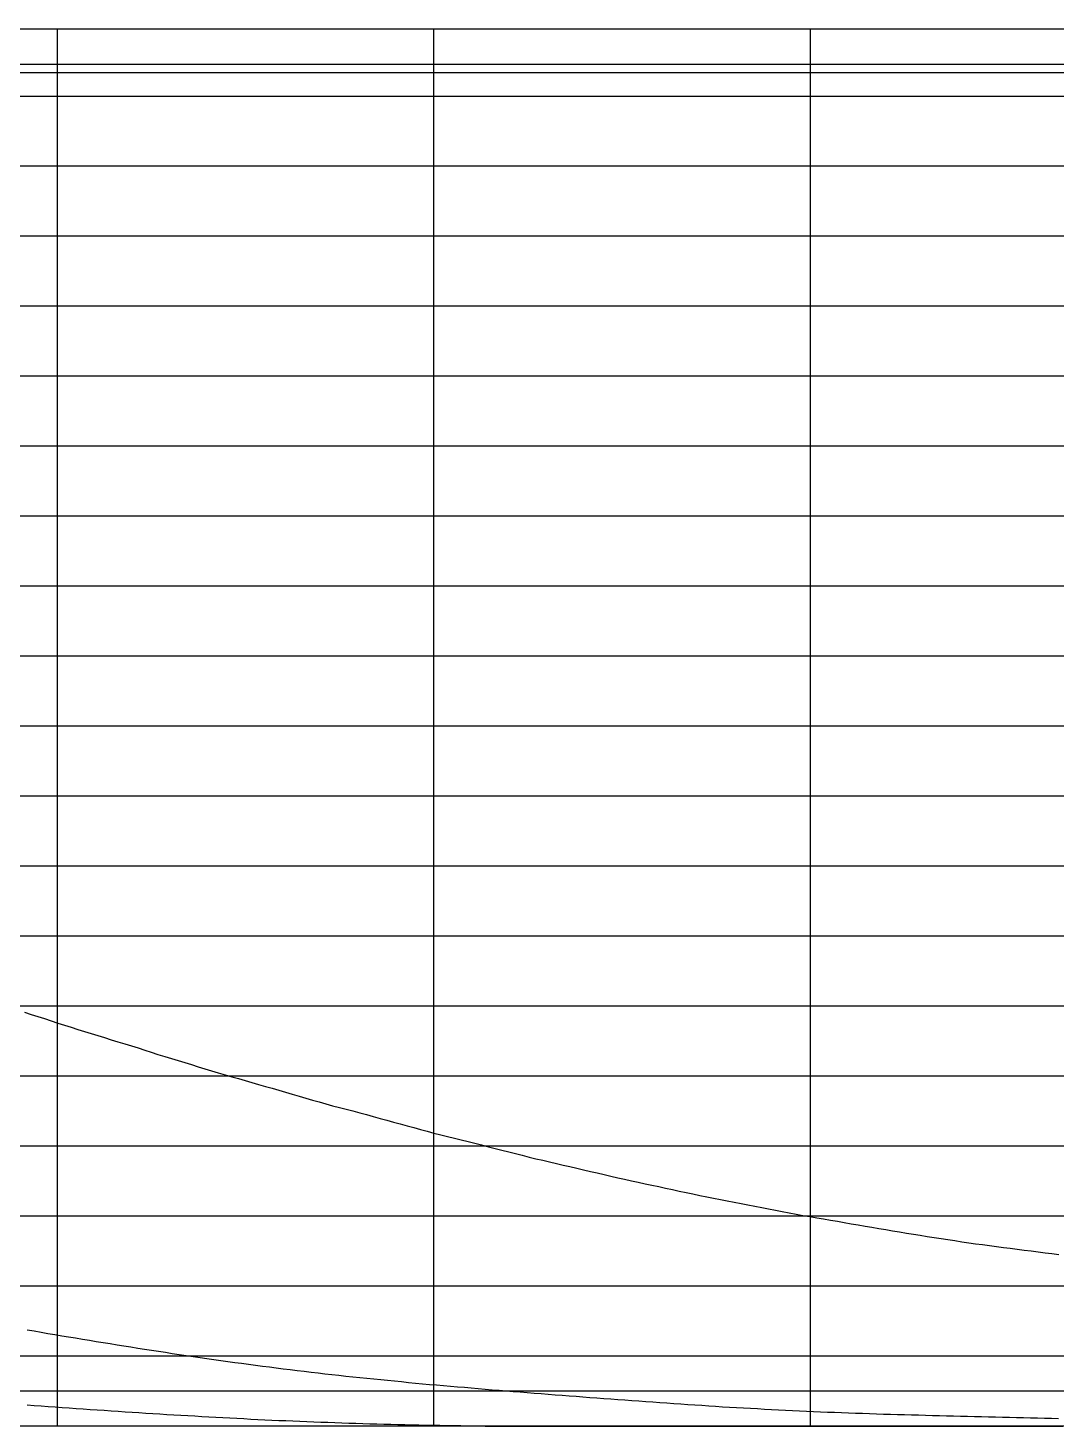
# Model space of a CAD drawing. Header units: millimetres. Extents: x 219888 to 472088, y 91183 to 209983.
# Drawn here: x 293332 to 308017, y 153745 to 173722 of the extents above; entities that cross this region are included whole.
import ezdxf

# ---------------------------------------------------------------- set-up
doc = ezdxf.new("R2010")
doc.units = ezdxf.units.MM
doc.layers.add('Buttocks', color=7, linetype='Continuous')
doc.layers.add('网格线和标注', color=7, linetype='Continuous')

msp = doc.modelspace()

# ---------------------------------------------------------------- linework, layer by layer
at = {"layer": 'Buttocks', "color": 135}
for points in [[(293282.064, 159656.594), (293377.384, 159626.384), (293472.694, 159596.114), (293567.774, 159565.814), (293662.794, 159535.274), (293757.224, 159503.054), (293852.944, 159472.664), (293948.644, 159442.854), (294044.204, 159413.234), (294139.764, 159383.684), (294235.354, 159354.144), (294330.934, 159324.624), (294426.484, 159295.114), (294522.024, 159265.584), (294617.564, 159236.014), (294713.044, 159206.414), (294808.504, 159176.734), (294903.874, 159146.944), (294999.064, 159116.894), (295093.124, 159084.734), (295188.804, 159053.864), (295284.654, 159024.364), (295380.324, 158995.204), (295476.114, 158966.174), (295571.854, 158937.254), (295667.624, 158908.424), (295763.404, 158879.654), (295859.204, 158850.944), (295954.974, 158822.294), (296050.744, 158793.714), (296146.604, 158765.184), (296242.444, 158736.754), (296338.254, 158708.504), (296433.964, 158681.524), (296530.584, 158654.204), (296626.954, 158626.344), (296723.024, 158598.474), (296819.074, 158570.554), (296915.154, 158542.624), (297011.184, 158514.704), (297107.234, 158486.804), (297203.264, 158458.924), (297299.304, 158431.094), (297395.374, 158403.324), (297491.464, 158375.644), (297587.514, 158348.144), (297683.584, 158320.984), (297780.054, 158296.864), (297877.464, 158272.264), (297974.314, 158246.394), (298070.864, 158220.284), (298167.444, 158193.994), (298263.994, 158167.624), (298360.394, 158141.234), (298456.834, 158114.774), (298553.244, 158088.294), (298649.694, 158061.794), (298746.154, 158035.274), (298842.514, 158008.804), (298938.814, 157982.394), (299035.114, 157956.094), (299131.554, 157931.294), (299229.214, 157907.654), (299326.494, 157883.434), (299423.544, 157859.114), (299520.574, 157834.704), (299617.544, 157810.244), (299714.584, 157785.724), (299811.474, 157761.194), (299908.444, 157736.604), (300005.274, 157712.014), (300102.224, 157687.344), (300199.064, 157662.664), (300295.904, 157637.914), (300392.674, 157613.054), (300489.104, 157587.894), (300586.834, 157564.854), (300684.314, 157542.044), (300781.734, 157519.304), (300879.154, 157496.584), (300976.564, 157473.884), (301073.984, 157451.184), (301171.404, 157428.504), (301268.824, 157405.824), (301366.224, 157383.154), (301463.574, 157360.494), (301560.904, 157337.834), (301658.324, 157315.154), (301755.454, 157292.514), (301852.874, 157270.494), (301950.924, 157249.504), (302048.784, 157228.544), (302146.674, 157207.584), (302244.524, 157186.644), (302342.304, 157165.724), (302440.134, 157144.804), (302537.934, 157123.904), (302635.654, 157103.044), (302733.504, 157082.174), (302831.334, 157061.344), (302929.064, 157040.584), (303026.724, 157019.924), (303124.274, 156999.544), (303222.894, 156981.504), (303321.304, 156962.814), (303419.644, 156943.954), (303517.944, 156925.014), (303616.184, 156906.054), (303714.334, 156887.094), (303812.524, 156868.104), (303910.684, 156849.124), (304008.924, 156830.134), (304107.084, 156811.174), (304205.224, 156792.254), (304303.404, 156773.374), (304401.404, 156754.654), (304499.204, 156736.514), (304598.494, 156720.894), (304697.234, 156704.124), (304795.654, 156687.264), (304894.424, 156670.294), (304993.004, 156653.354), (305091.654, 156636.404), (305190.244, 156619.494), (305288.854, 156602.614), (305387.344, 156585.804), (305485.984, 156569.034), (305584.564, 156552.334), (305683.254, 156535.714), (305781.854, 156519.214), (305880.484, 156502.834), (305979.124, 156486.624), (306077.934, 156470.554), (306176.634, 156454.704), (306275.374, 156439.054), (306374.114, 156423.644), (306473.044, 156408.454), (306571.844, 156393.554), (306670.744, 156378.924), (306769.614, 156364.594), (306868.834, 156350.514), (306967.794, 156336.754), (307066.894, 156323.264), (307165.964, 156310.054), (307265.144, 156297.054), (307364.324, 156284.254), (307463.574, 156271.574), (307562.824, 156258.944), (307662.034, 156246.324), (307761.284, 156233.644), (307860.504, 156220.864), (307959.474, 156207.974), (308058.724, 156194.864)], [(308052.124, 153848.774), (307952.254, 153851.104), (307852.294, 153853.434), (307752.244, 153855.784), (307652.274, 153858.154), (307552.344, 153860.524), (307452.194, 153862.914), (307352.334, 153865.314), (307252.494, 153867.724), (307152.484, 153870.154), (307052.504, 153872.594), (306952.384, 153875.044), (306852.454, 153877.514), (306752.594, 153879.984), (306652.364, 153882.474), (306552.764, 153884.974), (306452.574, 153887.494), (306352.614, 153890.034), (306252.624, 153892.594), (306152.744, 153895.174), (306052.504, 153897.794), (305952.854, 153900.424), (305852.584, 153903.134), (305752.624, 153905.884), (305652.534, 153908.744), (305552.514, 153911.754), (305452.384, 153915.014), (305352.514, 153918.474), (305252.684, 153921.944), (305152.884, 153925.354), (305052.814, 153928.814), (304953.064, 153932.374), (304853.164, 153936.084), (304753.134, 153939.974), (304653.164, 153944.034), (304553.254, 153948.294), (304453.544, 153952.734), (304353.744, 153957.384), (304253.694, 153962.244), (304153.884, 153967.244), (304054.014, 153972.384), (303954.104, 153977.634), (303854.414, 153982.974), (303754.194, 153988.424), (303654.574, 153993.924), (303554.574, 153999.524), (303454.554, 154005.174), (303354.484, 154010.894), (303254.474, 154016.634), (303154.864, 154022.904), (303055.284, 154029.574), (302955.584, 154036.314), (302855.914, 154043.094), (302756.264, 154049.894), (302656.494, 154056.714), (302556.584, 154063.564), (302456.924, 154070.404), (302356.954, 154077.284), (302257.114, 154084.174), (302157.444, 154091.084), (302057.374, 154098.064), (301957.564, 154105.174), (301857.794, 154112.544), (301758.284, 154120.024), (301658.624, 154127.514), (301558.904, 154135.034), (301459.354, 154142.554), (301359.594, 154150.104), (301259.864, 154157.664), (301160.144, 154165.244), (301060.344, 154172.854), (300960.714, 154180.484), (300860.974, 154188.164), (300761.054, 154195.904), (300661.454, 154203.674), (300561.584, 154211.504), (300461.974, 154219.354), (300362.084, 154227.264), (300262.644, 154235.204), (300162.934, 154243.264), (300063.224, 154251.424), (299963.544, 154259.674), (299864.014, 154267.984), (299764.444, 154276.364), (299664.604, 154284.794), (299565.004, 154293.234), (299465.464, 154301.694), (299365.834, 154310.174), (299266.004, 154318.684), (299166.374, 154327.174), (299066.564, 154335.714), (298966.924, 154344.824), (298867.734, 154354.434), (298768.334, 154364.204), (298668.664, 154374.054), (298569.394, 154383.904), (298469.664, 154393.824), (298370.324, 154403.724), (298270.714, 154413.674), (298171.194, 154423.624), (298071.564, 154433.614), (297971.804, 154443.654), (297872.244, 154453.774), (297772.814, 154465.014), (297673.774, 154476.644), (297574.564, 154488.334), (297475.304, 154500.084), (297375.984, 154511.874), (297276.624, 154523.714), (297177.244, 154535.624), (297078.044, 154547.594), (296978.854, 154559.654), (296879.324, 154571.904), (296780.024, 154584.334), (296680.934, 154596.974), (296581.464, 154609.934), (296482.504, 154623.084), (296383.454, 154636.424), (296284.234, 154649.994), (296185.434, 154663.764), (296086.204, 154677.814), (295987.384, 154691.984), (295888.674, 154706.264), (295789.534, 154720.694), (295690.854, 154735.114), (295591.674, 154749.654), (295492.784, 154764.184), (295393.664, 154778.794), (295294.904, 154793.374), (295195.504, 154808.094), (295096.624, 154822.824), (294998.034, 154838.394), (294899.324, 154854.394), (294800.844, 154870.354), (294702.144, 154886.334), (294603.474, 154902.314), (294504.914, 154918.264), (294405.864, 154934.304), (294307.094, 154950.284), (294208.484, 154966.244), (294109.734, 154982.214), (294010.734, 154998.234), (293911.574, 155014.274), (293813.204, 155030.564), (293714.704, 155047.544), (293616.374, 155064.654), (293517.874, 155081.844), (293419.684, 155099.024), (293321.034, 155116.294)], [(293321.574, 154047.694), (293421.234, 154040.174), (293520.864, 154032.654), (293620.574, 154025.144), (293720.144, 154017.664), (293819.674, 154010.254), (293919.494, 154003.214), (294019.264, 153996.554), (294119.244, 153989.874), (294218.974, 153983.214), (294319.004, 153976.544), (294418.794, 153969.894), (294518.584, 153963.254), (294618.334, 153956.624), (294718.094, 153950.004), (294817.774, 153943.414), (294917.624, 153936.834), (295017.434, 153930.294), (295117.014, 153923.844), (295216.764, 153917.514), (295316.464, 153911.414), (295416.384, 153905.554), (295516.324, 153899.824), (295616.264, 153894.174), (295716.014, 153888.574), (295816.034, 153882.994), (295916.034, 153877.454), (296015.674, 153871.964), (296115.514, 153866.494), (296215.594, 153861.054), (296315.264, 153855.674), (296415.084, 153850.364), (296514.774, 153845.144), (296614.944, 153840.044), (296714.764, 153835.124), (296814.634, 153830.394), (296914.594, 153825.884), (297014.524, 153821.574), (297114.524, 153817.444), (297214.434, 153813.444), (297314.304, 153809.524), (297414.144, 153805.674), (297514.124, 153801.824), (297614.034, 153797.944), (297713.684, 153794.044), (297813.914, 153790.264), (297913.884, 153786.774), (298013.934, 153783.594), (298113.844, 153780.694), (298213.914, 153777.964), (298314.014, 153775.374), (298413.864, 153772.864), (298513.804, 153770.434), (298613.884, 153768.044), (298713.734, 153765.704), (298813.684, 153763.414), (298913.634, 153761.164), (299013.194, 153758.984), (299113.404, 153757.174), (299213.524, 153755.534), (299313.554, 153753.884), (299413.694, 153752.224), (299513.684, 153750.574), (299613.734, 153748.914), (299713.794, 153747.264), (299813.704, 153745.614), (299864.284, 153744.774), (299913.294, 153744.774), (300013.464, 153744.774), (300113.504, 153744.774), (300213.584, 153744.774), (300313.534, 153744.774), (300413.764, 153744.774), (300513.624, 153744.774), (300613.684, 153744.774), (300713.724, 153744.774), (300813.924, 153744.774), (300913.764, 153744.774), (301013.784, 153744.774), (301113.824, 153744.774), (301213.784, 153744.774), (301313.844, 153744.774), (301413.844, 153744.774), (301513.914, 153744.774), (301613.874, 153744.774), (301713.844, 153744.774), (301813.864, 153744.774), (301913.904, 153744.774), (302013.884, 153744.774), (302113.864, 153744.774), (302213.924, 153744.774), (302313.914, 153744.774), (302413.924, 153744.774), (302513.834, 153744.774), (302613.854, 153744.774), (302713.834, 153744.774), (302813.954, 153744.774), (302913.934, 153744.774), (303013.934, 153744.774), (303113.924, 153744.774), (303213.934, 153744.774), (303313.934, 153744.774), (303413.954, 153744.774), (303514.014, 153744.774), (303613.954, 153744.774), (303714.114, 153744.774), (303814.054, 153744.774), (303914.064, 153744.774), (304014.064, 153744.774), (304114.124, 153744.774), (304214.114, 153744.774), (304314.144, 153744.774), (304414.034, 153744.774), (304514.114, 153744.774), (304614.034, 153744.774), (304714.074, 153744.774), (304814.074, 153744.774), (304914.144, 153744.774), (305014.174, 153744.774), (305114.184, 153744.774), (305214.294, 153744.774), (305314.204, 153744.774), (305414.144, 153744.774), (305514.164, 153744.774), (305614.074, 153744.774), (305714.254, 153744.774), (305814.254, 153744.774), (305914.224, 153744.774), (306014.274, 153744.774), (306114.234, 153744.774), (306214.254, 153744.774), (306314.154, 153744.774), (306414.174, 153744.774), (306514.234, 153744.774), (306614.284, 153744.774), (306714.324, 153744.774), (306814.284, 153744.774), (306914.184, 153744.774), (307014.254, 153744.774), (307114.364, 153744.774), (307214.274, 153744.774), (307314.454, 153744.774), (307414.304, 153744.774), (307514.274, 153744.774), (307614.374, 153744.774), (307714.334, 153744.774), (307814.424, 153744.774), (307914.434, 153744.774), (308014.394, 153744.774), (308114.354, 153744.774)], [(308091.684, 153744.774), (307991.564, 153744.774), (307891.564, 153744.774), (307791.174, 153744.774), (307691.344, 153744.774), (307591.154, 153744.774), (307491.054, 153744.774), (307390.754, 153744.774), (307290.824, 153744.774), (307190.864, 153744.774), (307091.094, 153744.774), (306990.874, 153744.774), (306891.314, 153744.774), (306791.064, 153744.774), (306691.024, 153744.774), (306590.974, 153744.774), (306490.914, 153744.774), (306390.804, 153744.774), (306291.084, 153744.774), (306190.684, 153744.774), (306090.764, 153744.774), (305990.754, 153744.774), (305890.514, 153744.774), (305790.544, 153744.774), (305690.474, 153744.774), (305590.394, 153744.774), (305490.584, 153744.774), (305390.394, 153744.774), (305290.284, 153744.774), (305190.184, 153744.774), (305090.084, 153744.774), (304990.014, 153744.774), (304890.154, 153744.774), (304789.814, 153744.774), (304689.994, 153744.774), (304589.864, 153744.774), (304489.834, 153744.774), (304389.884, 153744.774), (304289.784, 153744.774), (304189.794, 153744.774), (304089.834, 153744.774), (303989.594, 153744.774), (303889.524, 153744.774), (303789.294, 153744.774), (303689.254, 153744.774), (303589.124, 153744.774), (303489.494, 153744.774), (303389.404, 153744.774), (303289.244, 153744.774), (303189.114, 153744.774), (303089.244, 153744.774), (302989.104, 153744.774), (302889.024, 153744.774), (302789.104, 153744.774), (302688.784, 153744.774), (302588.924, 153744.774), (302488.894, 153744.774), (302388.924, 153744.774), (302288.754, 153744.774), (302188.574, 153744.774), (302088.654, 153744.774), (301988.634, 153744.774), (301888.644, 153744.774), (301788.384, 153744.774), (301688.364, 153744.774), (301588.324, 153744.774), (301488.334, 153744.774), (301388.304, 153744.774), (301288.294, 153744.774), (301188.054, 153744.774), (301088.204, 153744.774), (300988.064, 153744.774), (300887.974, 153744.774), (300787.844, 153744.774), (300688.074, 153744.774), (300588.004, 153744.774), (300487.854, 153744.774), (300387.764, 153744.774), (300287.764, 153744.774), (300187.824, 153744.774), (300087.524, 153744.774), (299987.604, 153744.774), (299887.454, 153744.774), (299787.474, 153744.774), (299687.554, 153744.774), (299587.344, 153744.774), (299487.304, 153744.774), (299387.344, 153744.774), (299287.174, 153744.774), (299187.014, 153744.774), (299086.984, 153744.774), (298986.974, 153744.774), (298886.984, 153744.774), (298786.834, 153744.774), (298686.844, 153744.774), (298586.734, 153744.774), (298486.914, 153744.774), (298386.794, 153744.774), (298286.714, 153744.774), (298186.644, 153744.774), (298086.534, 153744.774), (297986.484, 153744.774), (297886.264, 153744.774), (297786.444, 153744.774), (297686.534, 153744.774), (297586.044, 153744.774), (297486.414, 153744.774), (297386.084, 153744.774), (297286.264, 153744.774), (297186.334, 153744.774), (297085.924, 153744.774), (296985.924, 153744.774), (296885.994, 153744.774), (296785.874, 153744.774), (296685.794, 153744.774), (296585.754, 153744.774), (296485.704, 153744.774), (296385.624, 153744.774), (296285.564, 153744.774), (296185.454, 153744.774), (296085.414, 153744.774), (295985.464, 153744.774), (295885.604, 153744.774), (295785.404, 153744.774), (295685.234, 153744.774), (295585.314, 153744.774), (295485.154, 153744.774), (295385.114, 153744.774), (295284.964, 153744.774), (295185.194, 153744.774), (295084.954, 153744.774), (294984.974, 153744.774), (294884.944, 153744.774), (294784.884, 153744.774), (294684.704, 153744.774), (294584.534, 153744.774), (294484.594, 153744.774), (294384.804, 153744.774), (294284.664, 153744.774), (294184.694, 153744.774), (294084.604, 153744.774), (293984.404, 153744.774), (293884.454, 153744.774), (293784.404, 153744.774), (293684.374, 153744.774), (293583.994, 153744.774), (293483.934, 153744.774), (293384.124, 153744.774), (293284.004, 153744.774)], [(308100.174, 153744.774), (308000.404, 153744.774), (307900.474, 153744.774), (307800.094, 153744.774), (307700.124, 153744.774), (307600.154, 153744.774), (307499.934, 153744.774), (307399.854, 153744.774), (307299.944, 153744.774), (307199.744, 153744.774), (307099.824, 153744.774), (306999.784, 153744.774), (306899.774, 153744.774), (306799.364, 153744.774), (306699.694, 153744.774), (306599.384, 153744.774), (306499.374, 153744.774), (306399.244, 153744.774), (306299.094, 153744.774), (306199.084, 153744.774), (306099.014, 153744.774), (305999.074, 153744.774), (305898.944, 153744.774), (305798.834, 153744.774), (305698.904, 153744.774), (305598.704, 153744.774), (305498.914, 153744.774), (305398.734, 153744.774), (305298.414, 153744.774), (305198.664, 153744.774), (305098.364, 153744.774), (304998.334, 153744.774), (304898.374, 153744.774), (304798.264, 153744.774), (304698.164, 153744.774), (304598.104, 153744.774), (304498.054, 153744.774), (304397.954, 153744.774), (304297.964, 153744.774), (304197.914, 153744.774), (304097.764, 153744.774), (303997.574, 153744.774), (303897.714, 153744.774), (303797.624, 153744.774), (303697.454, 153744.774), (303597.074, 153744.774), (303497.284, 153744.774), (303397.384, 153744.774), (303297.164, 153744.774), (303197.034, 153744.774), (303097.244, 153744.774), (302996.874, 153744.774), (302897.054, 153744.774), (302796.844, 153744.774), (302697.044, 153744.774), (302596.724, 153744.774), (302496.814, 153744.774), (302396.674, 153744.774), (302296.474, 153744.774), (302196.294, 153744.774), (302096.574, 153744.774), (301996.414, 153744.774), (301896.304, 153744.774), (301796.254, 153744.774), (301696.224, 153744.774), (301595.944, 153744.774), (301496.104, 153744.774), (301396.254, 153744.774), (301295.874, 153744.774), (301195.804, 153744.774), (301095.684, 153744.774), (300995.804, 153744.774), (300895.444, 153744.774), (300795.154, 153744.774), (300695.494, 153744.774), (300595.514, 153744.774), (300495.654, 153744.774), (300395.404, 153744.774), (300295.474, 153744.774), (300195.184, 153744.774), (300095.314, 153744.774), (299995.164, 153744.774), (299894.904, 153744.774), (299794.914, 153744.774), (299694.794, 153744.774), (299594.744, 153744.774), (299494.224, 153744.774), (299394.284, 153744.774), (299294.854, 153744.774), (299194.444, 153744.774), (299094.334, 153744.774), (298994.494, 153744.774), (298894.284, 153744.774), (298794.054, 153744.774), (298694.774, 153744.774), (298594.434, 153744.774), (298494.064, 153744.774), (298394.264, 153744.774), (298294.404, 153744.774), (298193.834, 153744.774), (298093.044, 153744.774), (297993.404, 153744.774), (297893.784, 153744.774), (297793.264, 153744.774), (297693.414, 153744.774), (297593.624, 153744.774), (297493.254, 153744.774), (297392.794, 153744.774), (297293.684, 153744.774), (297193.254, 153744.774), (297092.874, 153744.774), (296993.164, 153744.774), (296893.264, 153744.774), (296792.734, 153744.774), (296692.084, 153744.774), (296592.794, 153744.774), (296492.754, 153744.774), (296392.414, 153744.774), (296292.414, 153744.774), (296192.914, 153744.774), (296092.384, 153744.774), (295992.294, 153744.774), (295892.614, 153744.774), (295792.394, 153744.774), (295692.004, 153744.774), (295592.574, 153744.774), (295492.394, 153744.774), (295391.614, 153744.774), (295291.164, 153744.774), (295191.994, 153744.774), (295091.544, 153744.774), (294991.374, 153744.774), (294891.634, 153744.774), (294791.874, 153744.774), (294691.084, 153744.774), (294591.314, 153744.774), (294491.664, 153744.774), (294391.484, 153744.774), (294291.104, 153744.774), (294191.364, 153744.774), (294091.394, 153744.774), (293990.584, 153744.774), (293890.384, 153744.774), (293791.474, 153744.774), (293690.874, 153744.774), (293590.594, 153744.774), (293491.004, 153744.774), (293390.974, 153744.774), (293289.984, 153744.774)], [(308099.584, 153744.774), (307999.584, 153744.774), (307899.614, 153744.774), (307799.494, 153744.774), (307699.804, 153744.774), (307599.484, 153744.774), (307499.494, 153744.774), (307399.514, 153744.774), (307299.544, 153744.774), (307199.554, 153744.774), (307099.424, 153744.774), (306999.504, 153744.774), (306899.464, 153744.774), (306799.264, 153744.774), (306699.634, 153744.774), (306599.514, 153744.774), (306499.244, 153744.774), (306399.264, 153744.774), (306299.464, 153744.774), (306199.374, 153744.774), (306099.394, 153744.774), (305999.424, 153744.774), (305899.424, 153744.774), (305799.374, 153744.774), (305699.474, 153744.774), (305599.224, 153744.774), (305499.204, 153744.774), (305399.224, 153744.774), (305299.264, 153744.774), (305199.294, 153744.774), (305099.194, 153744.774), (304999.114, 153744.774), (304899.184, 153744.774), (304799.124, 153744.774), (304699.234, 153744.774), (304598.994, 153744.774), (304499.304, 153744.774), (304399.094, 153744.774), (304298.864, 153744.774), (304199.064, 153744.774), (304099.124, 153744.774), (303998.924, 153744.774), (303898.964, 153744.774), (303799.074, 153744.774), (303698.924, 153744.774), (303599.014, 153744.774), (303498.824, 153744.774), (303398.894, 153744.774), (303298.784, 153744.774), (303198.844, 153744.774), (303099.204, 153744.774), (302998.984, 153744.774), (302898.854, 153744.774), (302798.974, 153744.774), (302698.774, 153744.774), (302598.654, 153744.774), (302498.634, 153744.774), (302398.704, 153744.774), (302298.694, 153744.774), (302198.574, 153744.774), (302098.904, 153744.774), (301998.634, 153744.774), (301898.814, 153744.774), (301798.584, 153744.774), (301698.564, 153744.774), (301598.654, 153744.774), (301498.334, 153744.774), (301398.434, 153744.774), (301298.674, 153744.774), (301198.824, 153744.774), (301098.694, 153744.774), (300998.514, 153744.774), (300898.474, 153744.774), (300798.394, 153744.774), (300698.514, 153744.774), (300598.794, 153744.774), (300498.824, 153744.774), (300398.514, 153744.774), (300298.604, 153744.774), (300198.614, 153744.774), (300098.444, 153744.774), (299998.064, 153744.774), (299898.364, 153744.774), (299798.374, 153744.774), (299698.334, 153744.774), (299598.324, 153744.774), (299498.384, 153744.774), (299398.454, 153744.774), (299298.464, 153744.774), (299198.284, 153744.774), (299097.944, 153744.774), (298998.224, 153744.774), (298897.884, 153744.774), (298798.274, 153744.774), (298698.404, 153744.774), (298598.244, 153744.774), (298498.104, 153744.774), (298397.944, 153744.774), (298297.884, 153744.774), (298197.814, 153744.774), (298098.104, 153744.774), (297998.384, 153744.774), (297898.574, 153744.774), (297798.184, 153744.774), (297698.114, 153744.774), (297597.834, 153744.774), (297497.804, 153744.774), (297397.884, 153744.774), (297298.064, 153744.774), (297198.264, 153744.774), (297098.044, 153744.774), (296998.374, 153744.774), (296898.284, 153744.774), (296797.784, 153744.774), (296697.774, 153744.774), (296597.574, 153744.774), (296497.624, 153744.774), (296397.684, 153744.774), (296297.834, 153744.774), (296197.994, 153744.774), (296098.224, 153744.774), (295997.794, 153744.774), (295897.684, 153744.774), (295797.264, 153744.774), (295697.434, 153744.774), (295596.894, 153744.774), (295497.434, 153744.774), (295398.364, 153744.774), (295297.974, 153744.774), (295197.624, 153744.774), (295097.454, 153744.774), (294997.444, 153744.774), (294896.934, 153744.774), (294797.324, 153744.774), (294697.844, 153744.774), (294597.804, 153744.774), (294497.734, 153744.774), (294397.704, 153744.774), (294297.714, 153744.774), (294197.404, 153744.774), (294096.954, 153744.774), (293997.144, 153744.774), (293897.414, 153744.774), (293797.384, 153744.774), (293697.634, 153744.774), (293597.674, 153744.774), (293497.534, 153744.774), (293397.214, 153744.774), (293297.114, 153744.774)], [(308106.754, 153744.774), (308006.644, 153744.774), (307906.624, 153744.774), (307806.624, 153744.774), (307706.684, 153744.774), (307606.804, 153744.774), (307506.674, 153744.774), (307406.574, 153744.774), (307306.584, 153744.774), (307206.434, 153744.774), (307106.474, 153744.774), (307006.484, 153744.774), (306906.474, 153744.774), (306806.274, 153744.774), (306706.424, 153744.774), (306606.284, 153744.774), (306506.384, 153744.774), (306406.294, 153744.774), (306306.274, 153744.774), (306206.194, 153744.774), (306106.194, 153744.774), (306006.114, 153744.774), (305906.164, 153744.774), (305806.084, 153744.774), (305705.984, 153744.774), (305605.704, 153744.774), (305506.134, 153744.774), (305405.964, 153744.774), (305306.004, 153744.774), (305205.824, 153744.774), (305105.804, 153744.774), (305005.634, 153744.774), (304905.744, 153744.774), (304805.784, 153744.774), (304705.664, 153744.774), (304605.474, 153744.774), (304505.544, 153744.774), (304405.374, 153744.774), (304305.334, 153744.774), (304205.554, 153744.774), (304105.484, 153744.774), (304005.354, 153744.774), (303905.234, 153744.774), (303805.494, 153744.774), (303705.274, 153744.774), (303605.154, 153744.774), (303505.064, 153744.774), (303405.184, 153744.774), (303305.174, 153744.774), (303204.894, 153744.774), (303105.124, 153744.774), (303004.924, 153744.774), (302905.104, 153744.774), (302804.854, 153744.774), (302704.794, 153744.774), (302604.794, 153744.774), (302504.794, 153744.774), (302404.904, 153744.774), (302304.664, 153744.774), (302205.054, 153744.774), (302104.644, 153744.774), (302004.314, 153744.774), (301904.604, 153744.774), (301804.444, 153744.774), (301704.504, 153744.774), (301604.724, 153744.774), (301504.164, 153744.774), (301404.454, 153744.774), (301304.374, 153744.774), (301204.144, 153744.774), (301104.434, 153744.774), (301004.424, 153744.774), (300904.284, 153744.774), (300804.114, 153744.774), (300704.584, 153744.774), (300604.304, 153744.774), (300503.994, 153744.774), (300404.414, 153744.774), (300304.084, 153744.774), (300203.894, 153744.774), (300104.114, 153744.774), (300004.124, 153744.774), (299903.704, 153744.774), (299803.874, 153744.774), (299704.154, 153744.774), (299603.814, 153744.774), (299503.824, 153744.774), (299403.734, 153744.774), (299303.634, 153744.774), (299203.454, 153744.774), (299103.594, 153744.774), (299003.594, 153744.774), (298903.624, 153744.774), (298803.434, 153744.774), (298703.544, 153744.774), (298603.444, 153744.774), (298503.474, 153744.774), (298403.234, 153744.774), (298303.464, 153744.774), (298203.344, 153744.774), (298103.484, 153744.774), (298003.604, 153744.774), (297903.304, 153744.774), (297803.074, 153744.774), (297703.234, 153744.774), (297602.844, 153744.774), (297503.074, 153744.774), (297403.144, 153744.774), (297302.944, 153744.774), (297203.104, 153744.774), (297103.134, 153744.774), (297002.714, 153744.774), (296902.814, 153744.774), (296802.964, 153744.774), (296702.904, 153744.774), (296602.904, 153744.774), (296502.724, 153744.774), (296402.814, 153744.774), (296302.784, 153744.774), (296202.754, 153744.774), (296102.764, 153744.774), (296002.604, 153744.774), (295902.554, 153744.774), (295802.454, 153744.774), (295702.464, 153744.774), (295602.554, 153744.774), (295502.334, 153744.774), (295402.244, 153744.774), (295302.404, 153744.774), (295202.244, 153744.774), (295102.134, 153744.774), (295001.714, 153744.774), (294901.774, 153744.774), (294801.774, 153744.774), (294701.984, 153744.774), (294601.934, 153744.774), (294502.064, 153744.774), (294401.894, 153744.774), (294302.324, 153744.774), (294201.804, 153744.774), (294101.964, 153744.774), (294002.014, 153744.774), (293901.834, 153744.774), (293801.574, 153744.774), (293701.844, 153744.774), (293601.714, 153744.774), (293501.694, 153744.774), (293401.544, 153744.774), (293301.824, 153744.774)], [(308025.164, 153744.774), (307924.864, 153744.774), (307825.054, 153744.774), (307725.134, 153744.774), (307625.124, 153744.774), (307525.054, 153744.774), (307425.054, 153744.774), (307324.934, 153744.774), (307225.184, 153744.774), (307124.924, 153744.774), (307024.844, 153744.774), (306925.034, 153744.774), (306824.874, 153744.774), (306724.844, 153744.774), (306625.044, 153744.774), (306524.704, 153744.774), (306424.904, 153744.774), (306324.844, 153744.774), (306224.844, 153744.774), (306124.754, 153744.774), (306024.694, 153744.774), (305924.684, 153744.774), (305824.894, 153744.774), (305724.844, 153744.774), (305624.794, 153744.774), (305524.714, 153744.774), (305424.764, 153744.774), (305324.604, 153744.774), (305224.634, 153744.774), (305124.424, 153744.774), (305024.634, 153744.774), (304924.414, 153744.774), (304824.694, 153744.774), (304724.414, 153744.774), (304624.464, 153744.774), (304524.654, 153744.774), (304424.424, 153744.774), (304324.554, 153744.774), (304224.554, 153744.774), (304124.404, 153744.774), (304024.494, 153744.774), (303924.434, 153744.774), (303824.404, 153744.774), (303724.394, 153744.774), (303624.224, 153744.774), (303524.494, 153744.774), (303424.304, 153744.774), (303324.384, 153744.774), (303224.214, 153744.774), (303124.324, 153744.774), (303024.114, 153744.774), (302924.114, 153744.774), (302824.184, 153744.774), (302724.234, 153744.774), (302624.114, 153744.774), (302524.114, 153744.774), (302424.304, 153744.774), (302324.004, 153744.774), (302224.164, 153744.774), (302124.044, 153744.774), (302024.254, 153744.774), (301924.234, 153744.774), (301824.084, 153744.774), (301724.154, 153744.774), (301624.164, 153744.774), (301524.234, 153744.774), (301424.074, 153744.774), (301324.064, 153744.774), (301223.884, 153744.774), (301123.904, 153744.774), (301023.894, 153744.774), (300923.804, 153744.774), (300823.854, 153744.774), (300723.914, 153744.774), (300623.724, 153744.774), (300523.774, 153744.774), (300423.584, 153744.774), (300323.604, 153744.774), (300223.354, 153744.774), (300123.424, 153744.774), (300023.214, 153744.774), (299923.414, 153744.774), (299823.394, 153744.774), (299723.544, 153744.774), (299623.374, 153744.774), (299523.414, 153744.774), (299423.534, 153744.774), (299323.424, 153744.774), (299223.504, 153744.774), (299123.684, 153744.774), (299023.484, 153744.774), (298923.564, 153744.774), (298823.694, 153744.774), (298723.434, 153744.774), (298623.554, 153744.774), (298523.594, 153744.774), (298423.474, 153744.774), (298323.494, 153744.774), (298223.424, 153744.774), (298123.464, 153744.774), (298023.524, 153744.774), (297923.374, 153744.774), (297823.384, 153744.774), (297723.464, 153744.774), (297623.574, 153744.774), (297523.214, 153744.774), (297423.094, 153744.774), (297323.394, 153744.774), (297223.334, 153744.774), (297123.454, 153744.774), (297023.304, 153744.774), (296923.254, 153744.774), (296823.344, 153744.774), (296723.194, 153744.774), (296623.144, 153744.774), (296523.174, 153744.774), (296423.274, 153744.774), (296323.054, 153744.774), (296223.304, 153744.774), (296123.354, 153744.774), (296022.984, 153744.774), (295923.054, 153744.774), (295823.154, 153744.774), (295723.264, 153744.774), (295623.034, 153744.774), (295522.834, 153744.774), (295423.174, 153744.774), (295323.054, 153744.774), (295223.024, 153744.774), (295122.864, 153744.774), (295023.174, 153744.774), (294922.984, 153744.774), (294823.034, 153744.774), (294723.084, 153744.774), (294623.024, 153744.774), (294522.814, 153744.774), (294422.874, 153744.774), (294322.874, 153744.774), (294222.694, 153744.774), (294122.584, 153744.774), (294022.964, 153744.774), (293922.804, 153744.774), (293822.754, 153744.774), (293722.684, 153744.774), (293622.804, 153744.774), (293522.734, 153744.774), (293422.674, 153744.774), (293322.814, 153744.774)], [(308039.784, 153744.774), (307939.834, 153744.774), (307839.684, 153744.774), (307739.704, 153744.774), (307639.744, 153744.774), (307539.624, 153744.774), (307439.384, 153744.774), (307339.294, 153744.774), (307239.264, 153744.774), (307139.474, 153744.774), (307039.144, 153744.774), (306939.344, 153744.774), (306839.254, 153744.774), (306738.884, 153744.774), (306639.134, 153744.774), (306538.794, 153744.774), (306438.984, 153744.774), (306338.934, 153744.774), (306238.554, 153744.774), (306138.814, 153744.774), (306038.574, 153744.774), (305938.624, 153744.774), (305838.534, 153744.774), (305738.484, 153744.774), (305638.244, 153744.774), (305538.234, 153744.774), (305438.284, 153744.774), (305338.194, 153744.774), (305238.064, 153744.774), (305138.194, 153744.774), (305038.034, 153744.774), (304938.224, 153744.774), (304837.974, 153744.774), (304737.714, 153744.774), (304637.874, 153744.774), (304537.704, 153744.774), (304437.704, 153744.774), (304337.524, 153744.774), (304237.504, 153744.774), (304137.394, 153744.774), (304037.354, 153744.774), (303937.374, 153744.774), (303837.474, 153744.774), (303737.274, 153744.774), (303637.384, 153744.774), (303537.134, 153744.774), (303437.084, 153744.774), (303336.904, 153744.774), (303237.064, 153744.774), (303137.084, 153744.774), (303036.834, 153744.774), (302936.994, 153744.774), (302836.464, 153744.774), (302736.624, 153744.774), (302636.674, 153744.774), (302536.634, 153744.774), (302436.574, 153744.774), (302336.454, 153744.774), (302236.324, 153744.774), (302136.214, 153744.774), (302036.194, 153744.774), (301935.954, 153744.774), (301836.174, 153744.774), (301736.224, 153744.774), (301636.314, 153744.774), (301536.124, 153744.774), (301435.944, 153744.774), (301335.824, 153744.774), (301235.834, 153744.774), (301135.834, 153744.774), (301035.854, 153744.774), (300935.854, 153744.774), (300835.494, 153744.774), (300735.534, 153744.774), (300635.494, 153744.774), (300535.704, 153744.774), (300435.674, 153744.774), (300335.494, 153744.774), (300235.384, 153744.774), (300135.244, 153744.774), (300035.034, 153744.774), (299934.774, 153744.774), (299835.064, 153744.774), (299734.984, 153744.774), (299635.004, 153744.774), (299534.784, 153744.774), (299434.654, 153744.774), (299334.784, 153744.774), (299235.034, 153744.774), (299134.654, 153744.774), (299034.394, 153744.774), (298934.374, 153744.774), (298834.084, 153744.774), (298733.824, 153744.774), (298633.904, 153744.774), (298534.294, 153744.774), (298434.374, 153744.774), (298334.144, 153744.774), (298234.014, 153744.774), (298133.764, 153744.774), (298033.534, 153744.774), (297933.714, 153744.774), (297833.924, 153744.774), (297733.994, 153744.774), (297633.874, 153744.774), (297533.424, 153744.774), (297433.194, 153744.774), (297333.554, 153744.774), (297233.854, 153744.774), (297133.714, 153744.774), (297033.584, 153744.774), (296933.074, 153744.774), (296833.244, 153744.774), (296733.124, 153744.774), (296632.844, 153744.774), (296533.354, 153744.774), (296433.044, 153744.774), (296332.894, 153744.774), (296232.544, 153744.774), (296132.644, 153744.774), (296033.324, 153744.774), (295933.114, 153744.774), (295832.954, 153744.774), (295732.654, 153744.774), (295632.114, 153744.774), (295531.934, 153744.774), (295431.614, 153744.774), (295332.184, 153744.774), (295232.374, 153744.774), (295132.414, 153744.774), (295032.104, 153744.774), (294931.774, 153744.774), (294831.674, 153744.774), (294732.374, 153744.774), (294631.874, 153744.774), (294532.214, 153744.774), (294431.884, 153744.774), (294331.594, 153744.774), (294231.134, 153744.774), (294131.454, 153744.774), (294031.584, 153744.774), (293932.134, 153744.774), (293831.584, 153744.774), (293731.094, 153744.774), (293631.004, 153744.774), (293530.984, 153744.774), (293431.124, 153744.774), (293331.174, 153744.774)]]:
    msp.add_lwpolyline(points, dxfattribs=at)
at = {"layer": '网格线和标注', "color": 0}
for p, q in [((236017.754, 173709.61), (321353.505, 173709.61)), ((321353.505, 154244.774), (236017.754, 154244.774))]:
    msp.add_line(p, q, dxfattribs=at)
at = {"layer": '网格线和标注'}
for p, q in [((293747.194, 173709.61), (293747.194, 153744.774)), ((299126.444, 173709.61), (299126.444, 153744.774)), ((304505.694, 173709.61), (304505.694, 153744.774)), ((321353.505, 172744.774), (236017.754, 172744.774)), ((321353.505, 171744.774), (236017.754, 171744.774)), ((321353.505, 170744.774), (236017.754, 170744.774)), ((321353.505, 169744.774), (236017.754, 169744.774)), ((321353.505, 168744.774), (236017.754, 168744.774)), ((321353.505, 167744.774), (236017.754, 167744.774)), ((321353.505, 166744.774), (236017.754, 166744.774)), ((321353.505, 165744.774), (236017.754, 165744.774)), ((321353.505, 164744.774), (236017.754, 164744.774)), ((321353.505, 163744.774), (236017.754, 163744.774)), ((321353.505, 162744.774), (236017.754, 162744.774)), ((321353.505, 161744.774), (236017.754, 161744.774)), ((321353.505, 160744.774), (236017.754, 160744.774)), ((321353.505, 159744.774), (236017.754, 159744.774)), ((321353.505, 158744.774), (236017.754, 158744.774)), ((321353.505, 157744.774), (236017.754, 157744.774)), ((321353.505, 156744.774), (236017.754, 156744.774)), ((321353.505, 155744.774), (236017.754, 155744.774)), ((321353.505, 154744.774), (236017.754, 154744.774))]:
    msp.add_line(p, q, dxfattribs=at)
at = {"layer": '网格线和标注', "color": 1}
msp.add_line((321353.505, 153744.774), (236017.754, 153744.774), dxfattribs=at)
at = {"layer": '网格线和标注'}
msp.add_open_spline([(236014.401, 173603.821), (236442.086, 173591.665), (236869.78, 173579.509), (238152.899, 173543.34), (239008.358, 173519.628), (240372.764, 173483.729), (240881.65, 173470.779), (241899.42, 173445.571), (242408.307, 173433.311), (243509.14, 173407.329), (244101.086, 173393.694), (245103.735, 173370.91), (245514.442, 173361.663), (246335.851, 173343.262), (246746.554, 173334.111), (247437.211, 173318.757), (247717.166, 173312.544), (248557.027, 173293.907), (249116.961, 173281.481), (249927.9, 173264.064), (250178.875, 173258.754), (250651.532, 173248.974), (250873.214, 173244.482), (251316.577, 173235.703), (251538.26, 173231.414), (252203.313, 173218.836), (252646.687, 173210.838), (253976.822, 173187.932), (254863.597, 173174.112), (256075.781, 173156.937), (256401.181, 173152.491), (257051.994, 173143.951), (257377.405, 173139.86), (258353.652, 173128.176), (259004.501, 173121.175), (259993.383, 173111.969), (260331.405, 173109.075), (260963.482, 173104.18), (261257.537, 173102.111), (261845.65, 173098.417), (262139.704, 173096.788), (263021.86, 173092.477), (263609.953, 173090.369), (264695.677, 173087.492), (265193.311, 173086.567), (266107.199, 173085.35), (266523.456, 173084.979), (267355.956, 173084.452), (267772.203, 173084.299), (269020.933, 173084.069), (269853.406, 173084.223), (271195.786, 173084.541), (271705.7, 173084.679), (273235.429, 173084.956), (274255.254, 173084.96), (276013.974, 173084.879), (276752.868, 173084.818), (278969.556, 173084.703), (280447.347, 173084.731), (282775.935, 173084.772), (283626.736, 173084.783), (285328.338, 173084.787), (286179.139, 173084.784), (288731.544, 173084.772), (290433.148, 173084.77), (293836.355, 173084.774), (295537.958, 173084.775), (298941.165, 173084.774), (300642.768, 173084.774), (305916.124, 173084.774), (309487.876, 173084.774), (315824.254, 173084.774), (318588.879, 173084.774), (321353.505, 173084.774)], degree=3, knots=[0, 0, 0, 0, 1283.571575983, 1283.571575983, 3850.714727948, 3850.714727948, 5377.678731299, 5377.678731299, 6904.64273465, 6904.64273465, 8680.845105697, 8680.845105697, 9913.240228292, 9913.240228292, 11145.635350887, 11145.635350887, 11985.701918695, 11985.701918695, 13665.83505431, 13665.83505431, 14418.835915109, 14418.835915109, 15083.904781406, 15083.904781406, 15748.973647702, 15748.973647702, 17079.111380296, 17079.111380296, 19739.386845482, 19739.386845482, 20715.556198364, 20715.556198364, 21691.725551246, 21691.725551246, 23644.06425701, 23644.06425701, 24657.980937052, 24657.980937052, 25539.993662271, 25539.993662271, 26422.006387489, 26422.006387489, 28186.031837925, 28186.031837925, 29678.775959781, 29678.775959781, 30927.461628783, 30927.461628783, 32176.147297784, 32176.147297784, 34673.518635787, 34673.518635787, 36203.269239185, 36203.269239185, 39262.770445981, 39262.770445981, 41479.451140115, 41479.451140115, 45912.812528382, 45912.812528382, 48465.217526425, 48465.217526425, 51017.622524468, 51017.622524468, 56122.432520555, 56122.432520555, 61227.242516642, 61227.242516642, 66332.052512729, 66332.052512729, 77047.3093915, 77047.3093915, 85341.185566516, 85341.185566516, 85341.185566516, 85341.185566516], dxfattribs=at)
at = {"layer": '网格线和标注', "color": 1}
msp.add_spline([(236017.754, 173721.774), (239954.694, 173612.774), (245333.944, 173483.774), (248023.569, 173423.774), (250713.194, 173365.774), (256092.444, 173274.774), (261471.694, 173218.774), (266850.944, 173202.774), (272230.194, 173202.774), (277609.444, 173202.774), (282988.694, 173202.774), (288367.944, 173202.774), (293747.194, 173202.774), (299126.444, 173202.774), (304505.694, 173202.774), (309884.944, 173202.774), (315264.194, 173202.774), (321353.505, 173202.774)], degree=3, dxfattribs=at)

doc.saveas('drawing.dxf')
